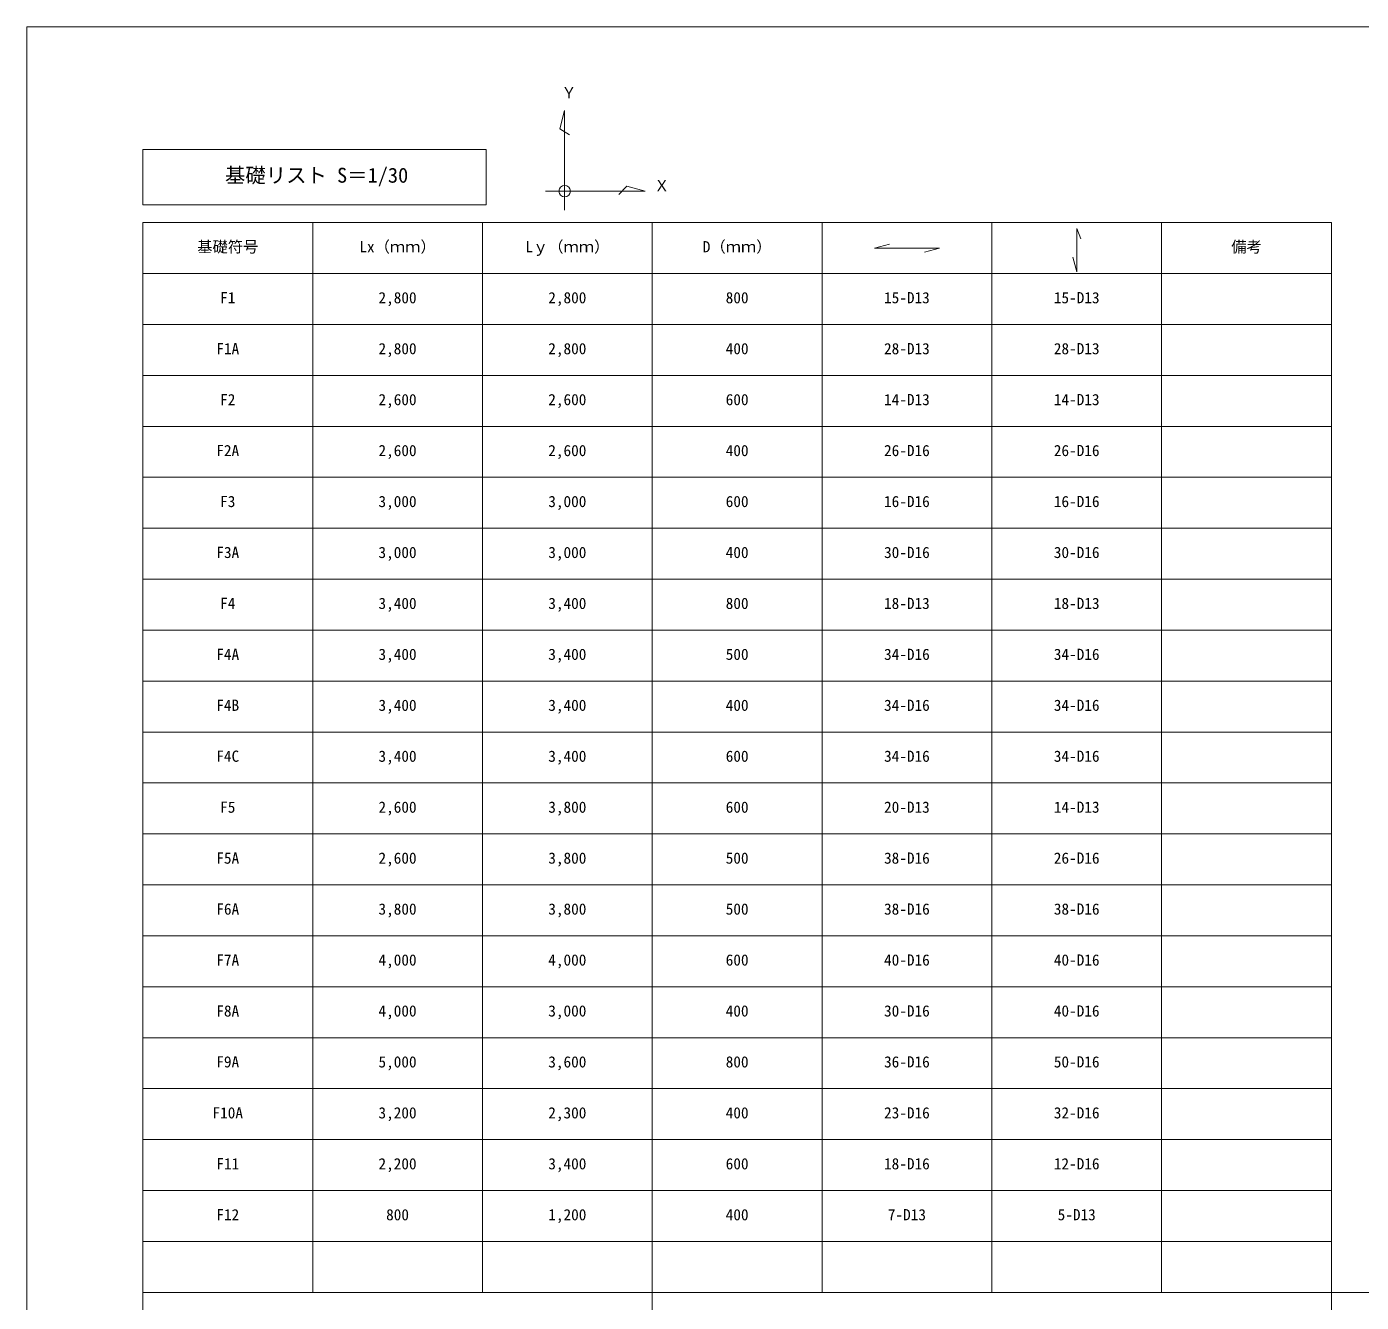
# Model space of a CAD drawing. Units: millimetres on the paper, enlarged 200 times, with parts at 1:30. Extents: x -919659 to 1109242, y -84607 to 904409.
# Drawn here: x 9844 to 62246, y -54685 to -4607 of the extents above; entities that cross this region are included whole.
import ezdxf
from ezdxf.enums import TextEntityAlignment as Align

# ---------------------------------------------------------------- set-up
doc = ezdxf.new("R2010")
doc.units = ezdxf.units.MM
doc.header["$LTSCALE"] = 200
doc.layers.add('7-8_', color=7, linetype='Continuous', lineweight=9)
doc.layers.add('8-0_', color=7, linetype='Continuous', lineweight=9)
doc.styles.add('ＭＳ ゴシック', font='')
doc.styles.get('ＭＳ ゴシック').set_extended_font_data('MS Gothic')

msp = doc.modelspace()

# ---------------------------------------------------------------- linework, layer by layer
at = {"layer": '7-8_', "color": 5, "lineweight": 5}
for p, q in [((9844.5, -84606.6), (9844.5, -4606.6)), ((9844.5, -4606.6), (125244.5, -4606.6))]:
    msp.add_line(p, q, dxfattribs=at)
at = {"layer": '8-0_', "color": 3, "lineweight": 13}
for p, q in [((30965.7, -7898.3), (30771.6, -8622.7)), ((30965.7, -7898.3), (30965.7, -11814.9)), ((30771.6, -8622.7), (31161.3, -8847.7)), ((14406.8, -9432.8), (14406.8, -11599.5)), ((14406.8, -9432.8), (27885.8, -9432.8)), ((27885.8, -9432.8), (27885.8, -11599.5)), ((33407.9, -10870.8), (33089.7, -11189)), ((34132.4, -11064.9), (33407.9, -10870.8)), ((30215.7, -11064.9), (34132.4, -11064.9)), ((14406.8, -11599.5), (27885.8, -11599.5)), ((61073.5, -12297.4), (14406.8, -12297.4)), ((14406.8, -12297.4), (14406.8, -75601.9)), ((21073.5, -12297.4), (21073.5, -54297.4)), ((27740.1, -12297.4), (27740.1, -54297.4)), ((34406.8, -12297.4), (34406.8, -54297.4)), ((41073.5, -12297.4), (41073.5, -54297.4)), ((47740.1, -12297.4), (47740.1, -54297.4)), ((51073.5, -12526.2), (51228.8, -12939.1)), ((51073.5, -14235.2), (51073.5, -12526.2)), ((54406.8, -12297.4), (54406.8, -54297.4)), ((61073.5, -12297.4), (61073.5, -32297.4)), ((61073.5, -12297.4), (61073.5, -75601.9)), ((43135.7, -13297.4), (43715.2, -13142.1)), ((43135.7, -13297.4), (45678, -13297.4)), ((45678, -13297.4), (45098.4, -13452.7)), ((51073.5, -14235.2), (50918.2, -13655.6)), ((61073.5, -14297.4), (14406.8, -14297.4)), ((61073.5, -16297.4), (14406.8, -16297.4)), ((61073.5, -18297.4), (14406.8, -18297.4)), ((61073.5, -20297.4), (14406.8, -20297.4)), ((61073.5, -22297.4), (14406.8, -22297.4)), ((61073.5, -24297.4), (14406.8, -24297.4)), ((61073.5, -26297.4), (14406.8, -26297.4)), ((61073.5, -28297.4), (14406.8, -28297.4)), ((61073.5, -30297.4), (14406.8, -30297.4)), ((61073.5, -32297.4), (14406.8, -32297.4)), ((61073.5, -34297.4), (14406.8, -34297.4)), ((61073.5, -36297.4), (14406.8, -36297.4)), ((61073.5, -38297.4), (14406.8, -38297.4)), ((61073.5, -40297.4), (14406.8, -40297.4)), ((61073.5, -42297.4), (14406.8, -42297.4)), ((61073.5, -44297.4), (14406.8, -44297.4)), ((61073.5, -46297.4), (14406.8, -46297.4)), ((61073.5, -48297.4), (14406.8, -48297.4)), ((61073.5, -50297.4), (14406.8, -50297.4)), ((61073.5, -52297.4), (14406.8, -52297.4)), ((34406.8, -54297.4), (34406.8, -75601.9)), ((61073.5, -54297.4), (107740.1, -54297.4))]:
    msp.add_line(p, q, dxfattribs=at)
msp.add_lwpolyline([(14406.8, -54297.4), (61073.5, -54297.4), (14406.8, -54297.4)], dxfattribs=at)
msp.add_circle((30965.7, -11064.9), 225, dxfattribs=at)

# ---------------------------------------------------------------- texts
at = {"layer": '8-0_', "style": 'ＭＳ ゴシック'}
for s, height, p in [('Ｙ', 439.9, (30834.8, -7549.2)), ('基礎リスト S＝1/30', 586.5, (17630.8, -10907.3)), ('Ｘ', 439.9, (34481.4, -11195.9)), ('基礎符号', 439.9, (16540.1, -13597.4)), ('Lx（ｍｍ）', 439.9, (22906.8, -13597.4)), ('Lｙ（ｍｍ）', 439.9, (29423.5, -13597.4)), ('D（ｍｍ）', 439.9, (36390.1, -13597.4)), ('備考', 439.9, (57140.1, -13597.4)), ('F1', 439.9, (17440.1, -15597.4)), ('2,800', 439.9, (23656.8, -15597.4)), ('2,800', 439.9, (30323.5, -15597.4)), ('800', 439.9, (37290.1, -15597.4)), ('15-D13', 439.9, (43506.8, -15597.4)), ('15-D13', 439.9, (50173.5, -15597.4)), ('F1A', 439.9, (17290.1, -17597.4)), ('2,800', 439.9, (23656.8, -17597.4)), ('2,800', 439.9, (30323.5, -17597.4)), ('400', 439.9, (37290.1, -17597.4)), ('28-D13', 439.9, (43506.8, -17597.4)), ('28-D13', 439.9, (50173.5, -17597.4)), ('F2', 439.9, (17440.1, -19597.4)), ('2,600', 439.9, (23656.8, -19597.4)), ('2,600', 439.9, (30323.5, -19597.4)), ('600', 439.9, (37290.1, -19597.4)), ('14-D13', 439.9, (43506.8, -19597.4)), ('14-D13', 439.9, (50173.5, -19597.4)), ('F2A', 439.9, (17290.1, -21597.4)), ('2,600', 439.9, (23656.8, -21597.4)), ('2,600', 439.9, (30323.5, -21597.4)), ('400', 439.9, (37290.1, -21597.4)), ('26-D16', 439.9, (43506.8, -21597.4)), ('26-D16', 439.9, (50173.5, -21597.4)), ('F3', 439.9, (17440.1, -23597.4)), ('3,000', 439.9, (23656.8, -23597.4)), ('3,000', 439.9, (30323.5, -23597.4)), ('600', 439.9, (37290.1, -23597.4)), ('16-D16', 439.9, (43506.8, -23597.4)), ('16-D16', 439.9, (50173.5, -23597.4)), ('F3A', 439.9, (17290.1, -25597.4)), ('3,000', 439.9, (23656.8, -25597.4)), ('3,000', 439.9, (30323.5, -25597.4)), ('400', 439.9, (37290.1, -25597.4)), ('30-D16', 439.9, (43506.8, -25597.4)), ('30-D16', 439.9, (50173.5, -25597.4)), ('F4', 439.9, (17440.1, -27597.4)), ('3,400', 439.9, (23656.8, -27597.4)), ('3,400', 439.9, (30323.5, -27597.4)), ('800', 439.9, (37290.1, -27597.4)), ('18-D13', 439.9, (43506.8, -27597.4)), ('18-D13', 439.9, (50173.5, -27597.4)), ('F4A', 439.9, (17290.1, -29597.4)), ('3,400', 439.9, (23656.8, -29597.4)), ('3,400', 439.9, (30323.5, -29597.4)), ('500', 439.9, (37290.1, -29597.4)), ('34-D16', 439.9, (43506.8, -29597.4)), ('34-D16', 439.9, (50173.5, -29597.4)), ('F4B', 439.9, (17290.1, -31597.4)), ('3,400', 439.9, (23656.8, -31597.4)), ('3,400', 439.9, (30323.5, -31597.4)), ('400', 439.9, (37290.1, -31597.4)), ('34-D16', 439.9, (43506.8, -31597.4)), ('34-D16', 439.9, (50173.5, -31597.4)), ('F4C', 439.9, (17290.1, -33597.4)), ('3,400', 439.9, (23656.8, -33597.4)), ('3,400', 439.9, (30323.5, -33597.4)), ('600', 439.9, (37290.1, -33597.4)), ('34-D16', 439.9, (43506.8, -33597.4)), ('34-D16', 439.9, (50173.5, -33597.4)), ('F5', 439.9, (17440.1, -35597.4)), ('2,600', 439.9, (23656.8, -35597.4)), ('3,800', 439.9, (30323.5, -35597.4)), ('600', 439.9, (37290.1, -35597.4)), ('20-D13', 439.9, (43506.8, -35597.4)), ('14-D13', 439.9, (50173.5, -35597.4)), ('F5A', 439.9, (17290.1, -37597.4)), ('2,600', 439.9, (23656.8, -37597.4)), ('3,800', 439.9, (30323.5, -37597.4)), ('500', 439.9, (37290.1, -37597.4)), ('38-D16', 439.9, (43506.8, -37597.4)), ('26-D16', 439.9, (50173.5, -37597.4)), ('F6A', 439.9, (17290.1, -39597.4)), ('3,800', 439.9, (23656.8, -39597.4)), ('3,800', 439.9, (30323.5, -39597.4)), ('500', 439.9, (37290.1, -39597.4)), ('38-D16', 439.9, (43506.8, -39597.4)), ('38-D16', 439.9, (50173.5, -39597.4)), ('F7A', 439.9, (17290.1, -41597.4)), ('4,000', 439.9, (23656.8, -41597.4)), ('4,000', 439.9, (30323.5, -41597.4)), ('600', 439.9, (37290.1, -41597.4)), ('40-D16', 439.9, (43506.8, -41597.4)), ('40-D16', 439.9, (50173.5, -41597.4)), ('F8A', 439.9, (17290.1, -43597.4)), ('4,000', 439.9, (23656.8, -43597.4)), ('3,000', 439.9, (30323.5, -43597.4)), ('400', 439.9, (37290.1, -43597.4)), ('30-D16', 439.9, (43506.8, -43597.4)), ('40-D16', 439.9, (50173.5, -43597.4)), ('F9A', 439.9, (17290.1, -45597.4)), ('5,000', 439.9, (23656.8, -45597.4)), ('3,600', 439.9, (30323.5, -45597.4)), ('800', 439.9, (37290.1, -45597.4)), ('36-D16', 439.9, (43506.8, -45597.4)), ('50-D16', 439.9, (50173.5, -45597.4)), ('F10A', 439.9, (17140.1, -47597.4)), ('3,200', 439.9, (23656.8, -47597.4)), ('2,300', 439.9, (30323.5, -47597.4)), ('400', 439.9, (37290.1, -47597.4)), ('23-D16', 439.9, (43506.8, -47597.4)), ('32-D16', 439.9, (50173.5, -47597.4)), ('F11', 439.9, (17290.1, -49597.4)), ('2,200', 439.9, (23656.8, -49597.4)), ('3,400', 439.9, (30323.5, -49597.4)), ('600', 439.9, (37290.1, -49597.4)), ('18-D16', 439.9, (43506.8, -49597.4)), ('12-D16', 439.9, (50173.5, -49597.4)), ('F12', 439.9, (17290.1, -51597.4)), ('800', 439.9, (23956.8, -51597.4)), ('1,200', 439.9, (30323.5, -51597.4)), ('400', 439.9, (37290.1, -51597.4)), ('7-D13', 439.9, (43656.8, -51597.4)), ('5-D13', 439.9, (50323.5, -51597.4))]:
    msp.add_text(s, height=height, dxfattribs=at).set_placement(p, align=Align.BOTTOM_LEFT)

doc.saveas('drawing.dxf')
